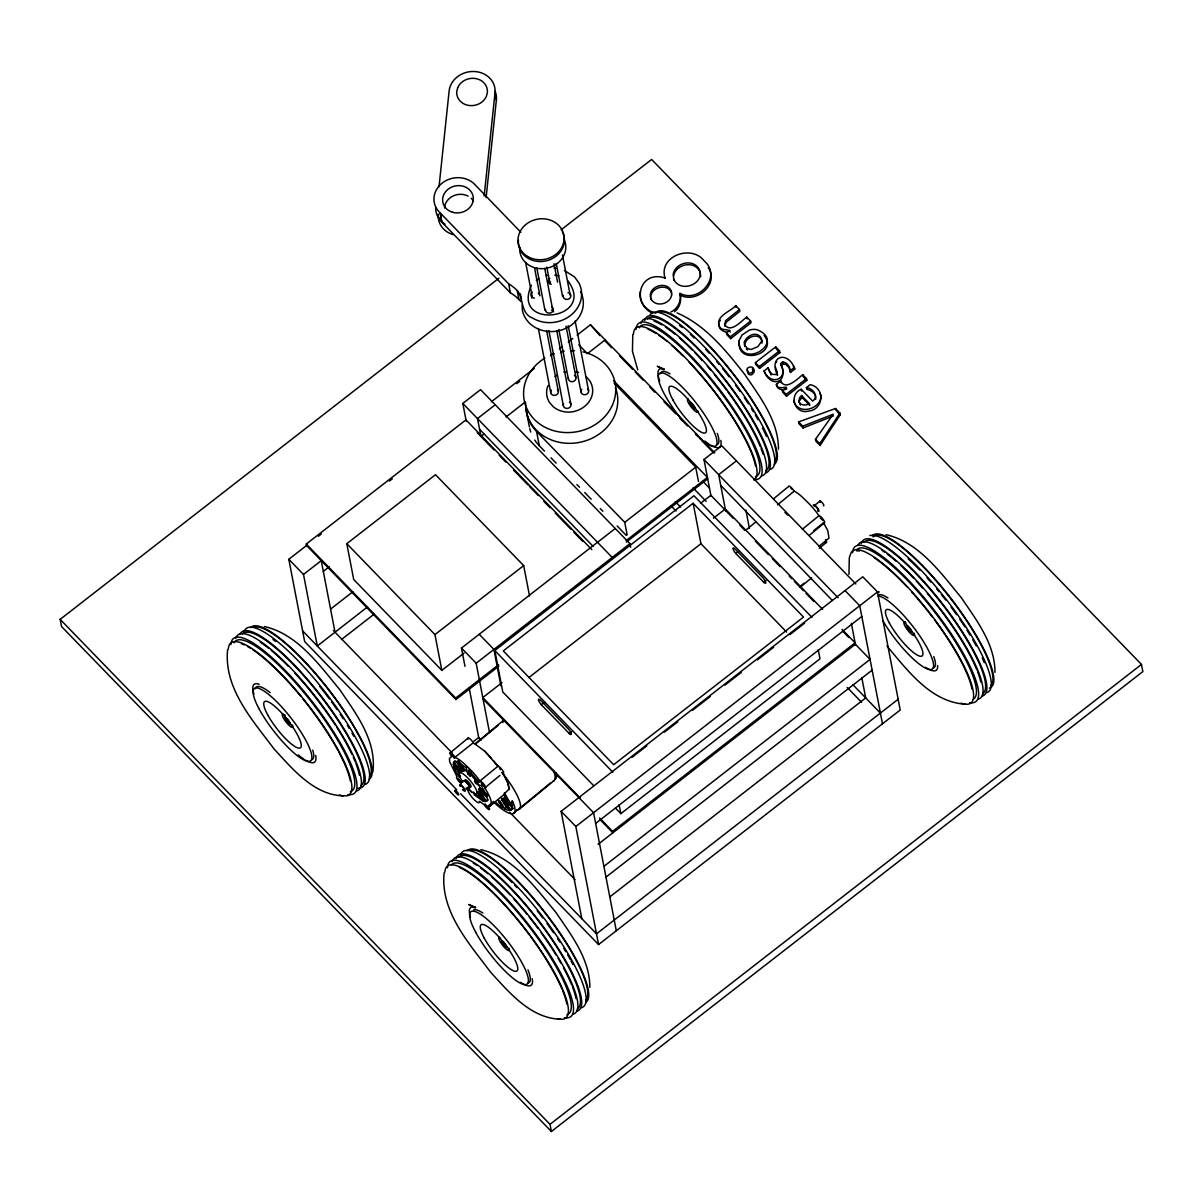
<?xml version="1.0" encoding="UTF-8"?>
<svg xmlns="http://www.w3.org/2000/svg" width="1203" height="1203" viewBox="0 0 1203 1203"><rect width="100%" height="100%" fill="white"/><g stroke="black" fill="none" stroke-linecap="round" stroke-linejoin="round"><path stroke-width="1.5" d="M739.063 343.066C738.642 366.133 779.168 353.171 764.085 335.472M724.898 326.284L726.086 322.359L739.815 311.306L739.469 309.517L735.65 305.592C731.213 311.336 714.913 316.058 719.349 326.118C720.868 331.878 729.424 327.878 730.221 332.043M821.078 395.607C821.273 408.674 799.514 415.516 794.16 402.268M777.183 373.441L777.529 375.231C767.845 355.306 788.762 350.299 794.777 369.126L790.521 372.434C790.281 367.983 787.92 362.223 782.807 361.998L780.627 363.832C789.499 379.261 770.266 386.494 764.085 370.945L768.115 367.802L768.912 370.629L772.206 374.359L776.311 374.539L777.303 372.103M780.627 363.832C789.529 382.524 770.958 389.05 764.085 370.945M461.32 772.131L462.478 771.123L454.523 763.559L453.336 764.476L461.32 772.07M479.967 791.063L478.373 792.1L484.914 801.574L487.14 800.897C489.365 795.108 479.035 794.371 479.005 788.927L480.117 787.89L477.741 783.273M227.638 649.56C223.547 688.146 252.525 720.146 274.028 748.898C293.321 769.8 315.923 797.589 347.351 795.739A96.285 22.752 52.1 0 0 302.915 698.387A96.285 22.752 52.1 0 0 228.344 648.928M372.825 772.221C376.99 740.958 356.163 713.725 339.562 689.409C319.006 664.642 297.472 634.086 264.359 626.492M444.148 872.761C440.057 911.348 469.05 943.347 490.538 972.099C509.275 992.49 530.433 1018.204 560.403 1019.242M632.793 334.524L632.432 351.171L637.74 369.877M794.1 402.133L794.221 400.148M718.808 323.351C717.905 328.193 722.928 332.148 727.409 332.208M439.035 186.751L449.125 91.007A23.128 20.391 -10.9 0 1 474.208 71.503A23.128 20.391 -10.9 0 1 495.004 92.932L496.373 100.075L486.102 197.653M484.147 196.029L495.004 92.932M640.447 291.502C638.342 300.6 644.733 309.472 652.612 313.442M454.719 760.913L454.734 764.491L454.523 763.559M815.679 399.291C816.942 394.118 811.318 390.133 806.777 389.351L806.431 387.561L810.145 384.674C825.499 387.712 823.769 409.892 808.266 411.17C794.732 414.614 788.191 394.584 801.198 389.261L812.657 401.08C819.318 396.494 812.732 387.952 806.431 387.561M444.493 207.999L445.2 204.465A15.428 13.594 -10.9 0 1 468.102 196.104M520.854 232.269L473.817 183.488A23.128 20.391 -10.9 0 0 441.26 183.848A23.128 20.391 -10.9 0 0 440.133 212.826L508.658 283.878A44.15 38.902 -10.9 0 1 517.2 290.524C524.072 298.479 520.057 313.577 533.124 318.329A30.842 27.188 -10.9 0 0 570.493 315.517A30.842 27.188 -10.9 0 0 578.823 282.78L574.553 276.931L564.433 270.51M747.574 370.329L748.131 373.787A3.564 3.143 -10.9 0 0 751.83 374.704L754.236 371.938L752.281 368.945M673.545 276.013C675.875 263.728 695.139 259.893 700.131 272.359L700.687 276.66M480.313 790.777L480.538 789.754L479.38 790.702M548.207 385.471L547.44 387.11A23.128 20.391 -10.9 0 0 549.606 402.569L553.23 406.689A23.128 20.391 -10.9 0 0 569.485 412.103C579.199 411.667 588.748 405.591 591.861 396.133A23.128 20.391 -10.9 0 0 589.681 380.689L586.056 376.569M531.455 285.156C510.643 330.569 597.244 320.073 567.876 280.78M719.379 321.772L720.356 320.193M839.874 413.02L840.22 414.809L820.085 445.486L819.739 443.696L839.874 413.02L835.499 408.509L798.597 421.907L798.942 423.697L803.078 427.967L833.484 415.937M820.085 445.486L815.814 441.08L815.469 439.306L833.198 414.223L802.732 426.178L798.597 421.907M780.973 365.622L783.153 363.787L786.1 364.614L788.912 367.441L790.521 372.434M775.995 362.72L776.762 361.682M674.522 311.742C680.116 307.487 681.725 299.953 679.966 293.382C699.289 303.652 722.311 276.254 704.236 260.961C691.409 243.863 657.83 256.299 665.139 278.419M801.619 395.576L799.664 397.546L798.837 401.546C800.551 405.727 806.07 405.787 809.408 403.606L809.754 405.396L801.965 397.366L801.619 395.576L809.408 403.606M801.965 397.366L799.078 401.366L800.326 405.155M532.327 292.134L531.666 292.765A3.85 3.398 -10.9 0 0 531.771 296.915L532.493 297.502A3.85 3.398 -10.9 0 0 534.358 298.058M450.072 752.913L468.042 738.116M461.486 783.77A4.601 1.143 50.5 0 1 457.471 779.499A4.601 1.143 50.5 0 1 457.065 776.822L449.651 761.71L449.456 758.416L451.711 756.492A4.601 1.143 50.5 0 1 450.539 752.762A4.601 1.143 50.5 0 1 455.08 757.183L473.275 742.777L484.884 751.319L498.283 766.687L493.365 760.461M475.155 743.71L504.042 719.92M475.411 744.116L498.012 725.484M773.559 498.824L788.762 486.313M463.832 771.048L457.245 761.529L458.388 760.567L464.975 770.1L463.832 771.048L462.373 770.657L455.787 761.198L453.576 761.86L453.366 764.506M460.584 776.401L459.411 777.349L455.982 771.664L453.817 766.386L454.96 765.439L460.057 775.664M745.785 530.177L755.905 521.861M777.514 504.869L794.1 491.2A23.037 5.729 50.5 0 1 803.153 497.892L809.048 503.696A23.022 5.714 50.5 0 1 818.912 515.651A4.601 1.143 50.5 0 1 823.604 519.997A4.601 1.143 50.5 0 1 823.664 522.643L813.845 530.523M470.313 770.732L471.305 775.138L470.147 776.085L467.726 773.77L466.298 767.83L467.456 766.882M467.726 773.77L468.779 772.732L464.899 770.07M481.29 785.424C479.23 786.145 472.463 782.446 475.666 780.266L478.779 781.063M455.305 757.574A23.022 5.714 50.5 0 1 464.042 763.619L469.892 769.168A23.037 5.729 50.5 0 1 479.922 780.973L498.072 766.131A4.601 1.143 50.5 0 1 502.598 770.416A4.601 1.143 50.5 0 1 502.779 773.183L507.44 781.649L509.215 789.544M814.311 505.681L819.98 501.019M484.598 800.266L483.125 801.168L474.403 794.942L475.561 793.98L484.283 800.221M465.952 788.191L467.922 790.476A8.722 2.165 50.5 0 0 474.584 800.115A8.722 2.165 50.5 0 0 479.35 801.348L484.132 804.642A4.601 1.143 50.5 0 0 488.734 809.529A4.601 1.143 50.5 0 0 488.268 806.476L490.012 806.07A31.609 7.85 50.5 0 0 486.568 790.792L484.749 787.95L499.952 775.424M802.326 529.305L819.063 515.621M479.005 788.927L486.899 796.371L488.057 795.424L480.117 787.89L480.418 788.912M484.914 801.574L488.298 799.95M809.318 535.32L824.521 522.794M487.982 806.085L493.636 801.424M512.252 801.258L510.433 803.529L509.771 802.747A4.632 1.143 50.5 0 0 507.049 799.108L503.997 794.145L509.185 788.957L508.328 784.251M490.012 806.07L504.162 794.416M818.942 546.403L828.987 538.087L827.844 530.809L823.514 522.553M819.258 548.297L826.326 542.478M501.456 799.213L509.967 810.401A34.692 8.616 50.5 0 1 504.568 808.807L506.283 807.348L501.786 799.589M510.177 804.416A4.241 1.053 50.5 0 0 511.636 806.01L512.237 807.018A34.692 8.616 50.5 0 1 511.095 809.995L512.794 808.536L509.486 804.386M513.41 813.484L550.628 782.837M519.41 809.138L554.072 780.597M801.228 585.515L804.085 583.154M800.16 587.29L811.709 577.771M521.034 301.667L518.914 299.472A44.15 38.902 -10.9 0 0 510.388 292.825L441.802 222.119L440.343 212.961M561.184 229.758L651.62 159.458L1141.467 664.432L1142.85 671.59L551.38 1131.497L61.533 626.522L60.15 619.365L498.929 278.179M466.253 421.306L462.809 403.426L480.553 389.622L629.951 543.651L630.658 547.29M498.839 666.161L455.952 699.514L306.554 545.485L306.284 544.057L465.967 419.877L591.831 549.636M581.801 918.686L561.139 811.348L862.777 576.793L877.483 591.936L900.22 710.011L598.568 944.566L304.66 641.575L288.81 559.29L306.554 545.485M318.374 536.297L321.336 533.997M389.351 481.095L392.313 478.809M491.38 401.772L534.267 368.419M550.538 355.772L553.485 353.471M559.41 348.87L562.357 346.584M568.282 341.983L572.718 338.524M577.139 335.081L590.447 324.735L714.732 452.839M516.794 383.652L519.756 381.351M495.245 404.779L477.501 418.569L480.944 436.463L483.907 434.163M367.562 606.898L317.291 645.996L303.502 574.433L321.246 560.643L335.02 632.192M506.087 416.915L525.305 401.967M605.154 339.878L587.41 353.682L578.838 344.84M464.027 653.124L441.847 670.372L353.682 579.47L346.795 543.696L435.501 474.704L523.681 565.605L529.546 596.026M323.321 571.365L329.231 566.778M330.69 609.004L352.87 591.756M739.469 309.517L725.74 320.569L724.567 324.494C730.792 334.043 741.439 320.599 746.807 317.081L750.642 321.036L750.988 322.825L730.672 338.614L726.838 334.66L726.492 332.87L729.875 330.254M730.672 338.614L730.326 336.825L750.642 321.036M341.532 639.485L374.058 614.192M755.394 362.659L775.709 346.87L779.514 350.795L779.86 352.584L759.544 368.389L755.74 364.449L755.394 362.659L759.198 366.599L759.544 368.389M759.198 366.599L779.514 350.795M441.847 670.372L434.96 634.598L523.681 565.605M790.176 370.644L794.431 367.336M776.416 384.313L780.792 380.915C785.364 391.411 798.296 378.268 802.657 374.659L806.476 378.584L806.822 380.374L786.506 396.178L782.702 392.238L782.356 390.449C793.965 382.87 777.003 392.118 776.416 384.313C776.491 389.411 782.927 390.945 786.807 388.915M786.506 396.178L786.16 394.389L806.476 378.584M464.99 666.327L461.471 648.071L615.259 528.493M711.003 496.012L703.981 459.516L721.725 445.711L855.844 583.981M627.154 534.869L624.733 522.343L695.71 467.155L614.026 382.945M626.101 540.643L707.424 477.396L613.5 380.569M626.372 542.072L707.695 478.824M489.531 732.582L476.177 663.214L629.951 543.651M736.416 460.854L718.672 474.659L725.71 511.17M593.59 785.589L502.779 691.966L494.809 650.567L693.951 495.726L811.995 617.425M693.154 503.275L503.275 650.928L613.65 764.717L803.529 617.064L693.154 503.275L700.943 543.741L786.657 632.101M700.522 503.335L710.868 495.29L724.341 509.17M455.952 699.514L455.681 698.071L498.568 664.733M502.012 682.627L482.794 697.575L580.147 797.935M713.454 518.207L725.289 509.004L822.641 609.365M528.869 677.545L700.943 543.741M472.794 742.116L478.704 737.514L469.215 688.236M541.44 704.883L569.5 733.77A5.248 1.233 52.1 0 0 571.29 733.785A5.248 1.233 52.1 0 0 568.613 729.183L540.267 699.966A5.248 1.233 52.1 0 0 538.478 699.951A5.248 1.233 52.1 0 0 541.155 704.552L544.914 702.176M735.95 553.636L764.01 582.523A5.248 1.233 52.1 0 0 765.8 582.538A5.248 1.233 52.1 0 0 763.123 577.936L734.777 548.718A5.248 1.233 52.1 0 0 732.988 548.703A5.248 1.233 52.1 0 0 735.665 553.305L738.266 551.831M569.23 733.514L571.545 731.71M763.74 582.267L766.055 580.478M632.041 757.349L646.793 745.89M664.492 732.116L677.77 721.8M692.522 710.326L710.221 696.567M724.973 685.093L741.198 672.477M757.424 659.861L773.649 647.244M789.875 634.628L804.627 623.154M598.568 944.566L575.831 826.491L877.483 591.936M595.65 823.423L861.799 616.477M615.65 808.311L620.838 813.664L819.98 658.823L818.235 649.815M599.891 819.438L612.868 832.822L612.598 831.393L855.092 642.823L842.115 629.44M598.086 844.311L855.378 644.252L870.07 659.409L603.906 866.371M605.981 877.107L872.145 670.146M609.906 896.836L865.709 697.92L861.859 677.921M898.145 699.274L596.508 933.829L460.644 793.785M551.38 1131.497L550.012 1124.339L1141.467 664.432M555.064 376.599L557.2 375.065M536.282 280.254L538.929 278.494M670.898 312.013C677.8 308.765 681.665 300.825 679.966 293.382M479.922 780.973L480.102 780.927A4.601 1.143 50.5 0 1 484.629 785.213A4.601 1.143 50.5 0 1 484.809 787.995L484.809 787.995M563.846 372.058L565.831 371.757M545.891 275.562L547.064 275.412M965.558 704.206C930.776 702.206 907.663 670.447 886.957 646.041M554.854 275.171L558.869 275.908M553.951 268.058L555.876 268.374M665.079 278.043C638.222 269.096 630.252 306.93 655.966 313.111M886.04 534.658C919.152 542.252 940.671 572.793 961.227 597.575C976.385 619.981 995.061 644.041 994.986 672.372M480.884 849.694C513.997 857.288 535.515 887.844 556.072 912.611C571.23 935.017 589.906 959.077 589.831 987.407M457.245 761.529L466.298 767.83M474.508 781.213L479.185 782.401L468.824 770.191M680.312 295.171C696.447 303.742 719.469 284.269 708.281 267.667M677.033 312.9C705.695 325.291 725.86 350.449 744.702 374.374C759.86 396.779 778.536 420.839 778.461 449.17M663.891 369.727L657.274 366.238L664.327 369.216A49.233 11.639 52.1 0 0 659.725 381.005M475.26 907.964L468.644 904.476L475.681 907.453A49.233 11.639 52.1 0 0 470.478 917.423M442.072 221.908L441.862 221.773A23.128 20.391 -10.9 0 1 435.681 207.352M790.837 488.162L791.98 489.2M551.711 306.915L552.418 307.517A3.85 3.398 -10.9 0 1 552.433 311.667L551.726 312.329A3.85 3.398 -10.9 0 1 547.049 312.524L546.342 311.938A3.85 3.398 -10.9 0 1 545.576 309.442M553.019 311.006L552.403 310.494A3.85 3.398 -10.9 0 0 551.53 310.088M746.311 348.96L747.484 349.968M495.651 802.281L496.824 803.303A34.692 8.616 50.5 0 0 502.192 807.378L502.869 807.799L498.373 800.01M784.942 512.463L788.085 515.32M471.892 792.566L467.937 788.371M453.817 766.386L460.418 772.672M779.86 352.584L776.055 348.659L775.709 346.87M806.822 380.374L803.002 376.449L802.657 374.659M836.942 411.426L840.22 414.809M726.492 332.87L730.326 336.825M782.356 390.449L786.16 394.389M815.469 439.306L819.739 443.696M599.891 335.607L590.447 324.735M605.124 340.99L611.65 347.742M619.5 355.817L632.583 369.306M635.199 371.998L643.049 380.088M649.59 386.84L654.823 392.223M663.966 401.667L675.74 413.802M679.665 417.847L687.514 425.937M695.364 434.027L697.981 436.719M701.905 440.764L713.665 452.899M845.047 590.583L859.739 605.741L882.476 723.815M703.981 459.516L838.1 597.771M720.732 485.395L832.371 600.477M702.973 481.411L709.484 488.132M725.559 510.433L733.349 518.463M739.845 525.155L745.033 530.508M755.424 541.215L768.401 554.598M772.296 558.613L780.085 566.643M789.168 576.011L791.769 578.688M794.356 581.365L803.454 590.733M806.04 593.41L813.83 601.44M842.401 630.868L848.882 637.56M693.063 487.862L706.131 501.32M675.319 501.651L680.537 507.049M852.972 684.793L880.401 713.078M670.853 505.651L676.086 511.049M847.198 687.454L861.574 702.266M526.117 409.08A46.27 40.767 -10.9 0 0 536.568 431.441L624.733 522.343M534.749 440.072A46.27 40.767 -10.9 0 0 539.32 445.757L544.508 451.11M550.989 457.787L556.177 463.14M576.929 484.523L579.515 487.2M584.703 492.538L591.184 499.23M600.267 508.583L602.853 511.26M617.124 525.952L626.192 535.32M462.809 403.426L612.207 557.44M479.561 429.306L593.064 546.297M477.275 432.674L494.027 449.952M499.2 455.29L505.726 462.012M513.636 470.162L527.906 484.869M529.335 486.343L538.342 495.636M543.726 501.185L550.087 507.741M555.305 513.11L570.959 529.245M573.801 532.192L582.688 541.35M479.215 634.282L493.922 649.425L500.944 685.936M494.809 650.567L612.868 772.266M461.471 648.071L476.177 663.214M346.795 543.696L434.96 634.598M599.62 818.01L612.598 831.393M483.065 699.003L593.575 812.702L616.312 930.776M306.284 544.057L455.681 698.071M561.139 811.348L575.831 826.491M478.704 737.514L481.155 740.04M288.81 559.29L303.502 574.433M333.396 630.507L452.268 753.048M509.741 812.311L575.064 879.634M302.585 630.838L456.734 789.739M60.15 619.365L550.012 1124.339M484.884 751.319L491.561 758.356M471.305 775.138L476.764 781.785M511.11 803.048L512.673 805.724L509.877 803.078M569.726 293.457L570.342 294.133A3.85 3.398 -10.9 0 1 569.771 298.284L568.974 298.855A3.85 3.398 -10.9 0 1 564.342 298.539L563.726 297.863A3.85 3.398 -10.9 0 1 563.32 295.291M512.794 808.536L512.824 808.566A34.692 8.616 50.5 0 0 513.245 808.19M501.14 797.514L511.064 809.965M499.636 768.506L500.523 769.709M771.063 374.945L768.115 367.802M481.305 785.424L486.899 796.371M461.516 780.371L462.599 781.905M479.531 791.153L486.072 800.612M476.884 791.724L483.471 801.243M502.207 772.476L504.764 776.446M504.478 792.837L510.433 803.529M671.695 293.111C667.394 281.803 647.846 288.164 651.018 299.773M506.283 807.348L506.298 807.378A34.692 8.616 50.5 0 0 509.35 808.702M473.275 742.777L473.05 742.386A4.601 1.143 50.5 0 0 469.35 738.371A4.601 1.143 50.5 0 0 468.147 739.093M794.1 491.2L793.83 490.719A4.601 1.143 50.5 0 0 790.476 486.914A4.601 1.143 50.5 0 0 788.687 486.674M500.057 801.018L504.553 808.777M819.905 393.321L820.942 395.321M823.047 520.418L820.19 518.042M504.869 776.657L507.997 783.288M793.409 366.193L794.777 369.126M673.545 278.675C678.206 291.276 698.161 287.186 700.341 274.87L699.785 270.57C694.793 258.104 675.53 261.938 673.199 274.224L673.891 280.464M512.072 800.852L512.403 801.619A4.632 1.143 50.5 0 1 511.726 802.596M777.198 372.283L775.514 367.441M468.824 770.221L470.147 776.085M473.741 792.01L474.403 794.942M835.499 408.509L835.844 410.298M851.348 623.334L855.544 645.169M801.198 389.261L801.544 391.05M802.732 426.178L803.078 427.967M782.807 361.998L783.153 363.787M781.514 362.614L781.86 364.404M780.792 380.915L781.138 382.704M746.807 317.081L747.153 318.87M735.65 305.592L735.995 307.382M745.905 510.147L749.424 528.403M695.71 467.155L698.462 481.456M562.448 254.946L570.207 295.306M575.154 321.006L588.583 390.719M556.222 263.397L562.583 296.419M568.237 325.787L580.959 391.832M554.027 263.773L557.56 282.119M566.042 326.163L575.936 377.531M546.809 267.066L549.997 283.577M558.824 329.457L568.357 378.99M544.779 268.48L552.899 310.69M556.794 330.87L570.929 404.268M536.854 268.104L544.974 310.314M548.869 330.494L563.35 405.727M534.628 268.314L539.921 295.833M546.643 330.705L558.297 391.246M525.636 262.434L532.358 297.291M538.358 328.479L550.733 392.704M619.109 804.672L620.838 813.664M520.373 293.803L521.41 299.171M517.2 290.524L518.914 299.472M508.658 283.878L510.388 292.825M536.568 431.441L539.32 445.757M526.613 412.599L529.38 426.915M440.087 213.172L441.802 222.119M744.777 346.554C743.469 338.84 756.476 331.727 761.183 339.291A6.677 5.895 -10.9 0 1 761.935 343.171M522.117 304.915L522.343 310.103A30.842 27.188 -10.9 0 0 561.666 329.968A30.842 27.188 -10.9 0 0 580.553 291.727M848.957 574.372L849.303 557.726L850.431 554.478A96.285 22.752 52.1 0 1 934.881 619.786A96.285 22.752 52.1 0 1 961.077 703.138M562.327 231.638A23.128 20.391 -10.9 0 1 545.23 261.066A23.128 20.391 -10.9 0 1 518.448 240.089M453.2 234.63A23.128 20.391 -10.9 0 1 438.283 214.164M495.14 91.338A23.128 20.391 -10.9 0 1 496.373 100.075M444.93 224.179A23.128 20.391 -10.9 0 1 438.9 217.367M471.17 198.269A15.428 13.594 -10.9 0 1 473.471 201.081M563.696 238.796A23.128 20.391 -10.9 0 1 546.613 268.224A23.128 20.391 -10.9 0 1 519.816 247.247M567.996 292.66A3.85 3.398 -10.9 0 1 568.929 292.946M551.23 284.224A3.85 3.398 -10.9 0 1 549.56 283.337L548.989 282.63A3.85 3.398 -10.9 0 1 549.846 278.51M538.282 293.126A3.85 3.398 -10.9 0 1 538.568 293.968M553.109 311.096A3.85 3.398 -10.9 0 1 553.621 311.833M531.636 298.013A3.85 3.398 -10.9 0 1 531.876 297.141M549.455 283.607A3.85 3.398 -10.9 0 1 550.538 282.088M530.764 432.057A46.27 40.767 -10.9 0 1 529.756 428.644M575.771 371.637A23.128 20.391 -10.9 0 1 578.613 372.404M587.846 389.11A3.85 3.398 -10.9 0 1 587.786 393.276L587.064 393.922A3.85 3.398 -10.9 0 1 582.387 394.058L581.696 393.441A3.85 3.398 -10.9 0 1 581.756 389.291M569.365 402.118A3.85 3.398 -10.9 0 1 570.448 406.584A3.85 3.398 -10.9 0 1 565.5 408.148A3.85 3.398 -10.9 0 1 563.545 403.952M574.372 375.396A3.85 3.398 -10.9 0 1 573.756 381.306A3.85 3.398 -10.9 0 1 568.327 378.103M557.47 389.682A3.85 3.398 -10.9 0 1 557.215 394.283A3.85 3.398 -10.9 0 1 552.027 394.674A3.85 3.398 -10.9 0 1 551.38 390.133M582.929 351.877A46.27 40.767 -10.9 0 1 609.41 410.644A46.27 40.767 -10.9 0 1 537.681 422.448A46.27 40.767 -10.9 0 1 544.884 358.148M550.929 355.005A46.27 40.767 -10.9 0 1 554.147 353.727M560.763 351.832A46.27 40.767 -10.9 0 1 564.177 351.216M571.064 350.644A46.27 40.767 -10.9 0 1 574.493 350.72M615.485 387.727A46.27 40.767 -10.9 0 1 578.312 442.599A46.27 40.767 -10.9 0 1 525.651 403.035M720.823 440.403A49.233 11.639 52.1 0 1 710.582 445.065M709.003 444.072A49.233 11.639 52.1 0 1 704.868 441.05M633.485 333.878A96.285 22.752 52.1 0 1 706.101 380.93A96.285 22.752 52.1 0 1 753.89 480.072M640.928 323.381A98.24 23.218 52.1 0 1 719.259 379.832A98.24 23.218 52.1 0 1 761.92 475.847M636.041 329.502A98.24 23.218 52.1 0 1 715.349 383.968A98.24 23.218 52.1 0 1 754.687 479.636M639.244 327.817A94.857 22.406 52.1 0 1 716.176 386.328A94.857 22.406 52.1 0 1 755.469 476.599M648.011 329.231A94.857 22.406 52.1 0 1 655.996 333.442M659.018 335.426A94.857 22.406 52.1 0 1 667.139 341.532M671.439 345.156A94.857 22.406 52.1 0 1 682.838 355.787M689.169 362.253A94.857 22.406 52.1 0 1 755.484 465.877M647.5 319.036A96.27 22.752 52.1 0 1 724.702 379.712A96.27 22.752 52.1 0 1 765.935 470.674M654.146 321.171A96.27 22.752 52.1 0 1 661.936 324.915M665.454 327.126A96.27 22.752 52.1 0 1 674.973 334.193M679.349 337.863A96.27 22.752 52.1 0 1 692.236 349.968M694.883 352.659A96.27 22.752 52.1 0 1 702.311 360.584M707.304 366.193A96.27 22.752 52.1 0 1 711.003 370.509M714.402 374.584A96.27 22.752 52.1 0 1 726.612 390.163M727.665 391.592A96.27 22.752 52.1 0 1 760.326 446.674M761.078 448.569A96.27 22.752 52.1 0 1 762.988 454.012M660.402 373.712A45.774 10.812 52.1 0 1 669.996 373.847M717.274 433.411A45.774 10.812 52.1 0 1 716.777 444.749M649.815 315.336A98.24 23.218 52.1 0 1 729.484 375.938A98.24 23.218 52.1 0 1 770.176 469.426M644.733 320.419A98.24 23.218 52.1 0 1 723.063 376.87A98.24 23.218 52.1 0 1 765.725 472.884M659.124 312.148A94.857 22.406 52.1 0 1 734.597 375.953A94.857 22.406 52.1 0 1 774.461 462.193M679.469 325.427A94.857 22.406 52.1 0 1 682.236 327.562M690.402 334.479A94.857 22.406 52.1 0 1 694.176 337.953M705.68 349.411A94.857 22.406 52.1 0 1 709.349 353.351M716.717 361.637A94.857 22.406 52.1 0 1 719.138 364.479M722.507 368.494A94.857 22.406 52.1 0 1 729.168 376.825M735.65 385.366A94.857 22.406 52.1 0 1 740.071 391.501M744.341 397.652A94.857 22.406 52.1 0 1 748.356 403.712M751.439 408.584A94.857 22.406 52.1 0 1 753.424 411.802M755.334 414.99A94.857 22.406 52.1 0 1 758.01 419.682M762.476 428.012A94.857 22.406 52.1 0 1 766.431 436.418M655.74 312.6A96.285 22.752 52.1 0 1 732.958 373.291A96.285 22.752 52.1 0 1 774.206 464.268M694.281 406.283A4.135 0.977 52.1 0 1 693.936 408.464A4.135 0.977 52.1 0 1 690.041 402.855A4.135 0.977 52.1 0 1 693.68 405.411M697.951 411.14A8.271 1.955 52.1 0 1 691.364 407.2A8.271 1.955 52.1 0 1 688.447 399.17M682.988 421.11A45.774 10.812 52.1 0 1 661.815 372.915A45.774 10.812 52.1 0 1 709.364 422.448A45.774 10.812 52.1 0 1 699.123 437.922M315.682 755.454A49.233 11.639 52.1 0 1 305.427 760.116M303.848 759.108A49.233 11.639 52.1 0 1 298.239 754.898M253.953 694.221A49.233 11.639 52.1 0 1 259.171 684.251M343.02 795.92A96.285 22.752 52.1 0 1 339.411 794.972M235.773 638.432A98.24 23.218 52.1 0 1 314.103 694.883A98.24 23.218 52.1 0 1 356.765 790.882M230.901 644.537A98.24 23.218 52.1 0 1 311.788 701.048A98.24 23.218 52.1 0 1 347.908 794.521M234.089 642.853A94.857 22.406 52.1 0 1 311.021 701.364A94.857 22.406 52.1 0 1 350.314 791.634M241.472 643.74A94.857 22.406 52.1 0 1 244.329 644.898M247.472 646.492A94.857 22.406 52.1 0 1 250.841 648.477M252.6 649.605A94.857 22.406 52.1 0 1 300.84 696.372M303.081 699.123A94.857 22.406 52.1 0 1 338.028 750.582M338.975 752.371A94.857 22.406 52.1 0 1 350.329 780.912M242.344 634.071A96.27 22.752 52.1 0 1 319.547 694.748A96.27 22.752 52.1 0 1 360.78 785.709M260.299 642.161A96.27 22.752 52.1 0 1 268.389 648.086M271.261 650.417A96.27 22.752 52.1 0 1 288.404 666.357M294.66 672.898A96.27 22.752 52.1 0 1 335.487 725.364M336.554 727.003A96.27 22.752 52.1 0 1 351.908 754.296M353.321 757.349A96.27 22.752 52.1 0 1 355.171 761.71M355.923 763.604A96.27 22.752 52.1 0 1 359.486 775.409M255.247 688.748A45.774 10.812 52.1 0 1 270.164 692.627M312.705 750.161A45.774 10.812 52.1 0 1 311.622 759.785M244.029 632.011A98.24 23.218 52.1 0 1 322.359 688.462A98.24 23.218 52.1 0 1 365.02 784.461M240.209 633.831A98.24 23.218 52.1 0 1 323.021 698.492A98.24 23.218 52.1 0 1 357.787 788.251M253.968 627.184A94.857 22.406 52.1 0 1 329.442 690.988A94.857 22.406 52.1 0 1 369.306 777.228M272.976 639.47A94.857 22.406 52.1 0 1 275.682 641.515M319.592 686.281A94.857 22.406 52.1 0 1 329.366 698.898M331.607 701.935A94.857 22.406 52.1 0 1 337.081 709.62M340.208 714.221A94.857 22.406 52.1 0 1 343.201 718.762M347.291 725.229A94.857 22.406 52.1 0 1 349.231 728.447M351.998 733.168A94.857 22.406 52.1 0 1 353.712 736.236M250.585 627.635A96.285 22.752 52.1 0 1 327.802 688.327A96.285 22.752 52.1 0 1 369.05 779.318M292.419 725.003A8.271 1.955 52.1 0 1 289.607 725.875A8.271 1.955 52.1 0 1 282.645 716.522A8.271 1.955 52.1 0 1 285.457 715.65M532.192 978.656A49.233 11.639 52.1 0 1 520.358 982.31M444.854 872.13A96.285 22.752 52.1 0 1 525.681 929.498A96.285 22.752 52.1 0 1 557.801 1018.746M452.283 861.634A98.24 23.218 52.1 0 1 530.613 918.084A98.24 23.218 52.1 0 1 573.29 1014.084M447.411 867.739A98.24 23.218 52.1 0 1 528.312 924.235A98.24 23.218 52.1 0 1 564.418 1017.723M451.486 864.792A94.857 22.406 52.1 0 1 529.455 927.032A94.857 22.406 52.1 0 1 566.824 1014.836M459.381 867.468A94.857 22.406 52.1 0 1 529.38 934.926M530.508 936.445A94.857 22.406 52.1 0 1 561.966 989.061M562.613 990.61A94.857 22.406 52.1 0 1 566.854 1004.114M458.869 857.273A96.27 22.752 52.1 0 1 536.072 917.949A96.27 22.752 52.1 0 1 577.305 1008.911M473.305 863.152A96.27 22.752 52.1 0 1 476.824 865.363M480.734 868.1A96.27 22.752 52.1 0 1 487.786 873.619M491.937 877.182A96.27 22.752 52.1 0 1 509.937 894.776M513.681 898.821A96.27 22.752 52.1 0 1 526.914 914.22M529.17 917.017A96.27 22.752 52.1 0 1 537.967 928.415M541.139 932.716A96.27 22.752 52.1 0 1 551.079 947.152M552.012 948.565A96.27 22.752 52.1 0 1 556.147 955.137M558.132 958.4A96.27 22.752 52.1 0 1 560.929 963.197M563.5 967.829A96.27 22.752 52.1 0 1 571.696 984.911M572.448 986.806A96.27 22.752 52.1 0 1 575.996 998.61M473.681 909.814A45.774 10.812 52.1 0 1 482.824 913.017M527.952 969.859A45.774 10.812 52.1 0 1 528.147 982.986M460.538 855.213A98.24 23.218 52.1 0 1 538.869 911.663A98.24 23.218 52.1 0 1 581.545 1007.663M456.102 858.671A98.24 23.218 52.1 0 1 534.433 915.122A98.24 23.218 52.1 0 1 577.094 1011.121M470.478 850.386A94.857 22.406 52.1 0 1 545.967 914.19A94.857 22.406 52.1 0 1 585.831 1000.43M467.095 850.837A96.285 22.752 52.1 0 1 544.327 911.528A96.285 22.752 52.1 0 1 585.575 1002.52M499.32 870.566A94.857 22.406 52.1 0 1 512.027 882.491M514.628 885.137A94.857 22.406 52.1 0 1 517.034 887.664M537.215 910.866A94.857 22.406 52.1 0 1 542.703 917.874M547.019 923.603A94.857 22.406 52.1 0 1 553.591 932.821M557.741 938.941A94.857 22.406 52.1 0 1 559.711 941.964M563.801 948.43A94.857 22.406 52.1 0 1 565.756 951.648M567.605 954.806A94.857 22.406 52.1 0 1 570.222 959.438M571.049 960.941A94.857 22.406 52.1 0 1 572.929 964.505M506.147 945.347A4.135 0.977 52.1 0 1 505.095 946.52A4.135 0.977 52.1 0 1 501.425 941.257A4.135 0.977 52.1 0 1 504.373 942.806M505.049 943.663A4.135 0.977 52.1 0 1 505.651 944.52M508.944 948.205A8.271 1.955 52.1 0 1 503.41 946.28A8.271 1.955 52.1 0 1 499.816 937.423M813.454 505.606A4.226 1.053 50.5 0 1 815.243 505.591A4.226 1.053 50.5 0 1 818.732 510.072A4.226 1.053 50.5 0 1 817.544 510.869M814.175 505.831A3.038 0.752 50.5 0 1 816.431 507.2A3.038 0.752 50.5 0 1 818.175 510.283M820.235 502.418A3.038 0.752 50.5 0 1 820.476 501.14A3.038 0.752 50.5 0 1 823.198 503.982A3.038 0.752 50.5 0 1 823.423 505.756M825.469 539.53A4.601 1.143 50.5 0 1 825.333 542.132M556.222 773.138A38.932 9.669 50.5 0 1 554.914 779.303M512.734 801.634A38.932 9.669 50.5 0 1 494.764 803.123M464.99 780.145A4.617 1.143 50.5 0 1 469.486 783.273A4.617 1.143 50.5 0 1 469.666 786.446M553.455 770.506A39.323 9.774 50.5 0 1 552.884 781.153M502.959 722.582A39.323 9.774 50.5 0 1 503.606 720.402M501.877 772.521A39.323 9.774 50.5 0 1 516.628 809.739M462.794 781.935A13.609 3.383 50.5 0 1 462.929 773.755A13.609 3.383 50.5 0 1 476.794 791.153A13.609 3.383 50.5 0 1 467.17 787.439M463.726 781.183A4.617 1.143 50.5 0 1 468.223 784.311A4.617 1.143 50.5 0 1 468.403 787.484M463.982 781.424A4.226 1.053 50.5 0 1 468.132 784.356A4.226 1.053 50.5 0 1 468.238 787.198M460.027 786.221A4.226 1.053 50.5 0 1 461.411 785.379A4.226 1.053 50.5 0 1 465.185 790.476A4.226 1.053 50.5 0 1 462.493 789.559M460.433 785.98A3.038 0.752 50.5 0 1 461.982 786.341A3.038 0.752 50.5 0 1 464.343 789.559A3.038 0.752 50.5 0 1 463.215 789.769M504.418 794.581A4.601 1.143 50.5 0 1 504.553 796.807M502.659 805.078A34.692 8.616 50.5 0 1 498.553 801.875M858.07 544.959A98.24 23.218 52.1 0 1 937.754 605.56A98.24 23.218 52.1 0 1 978.445 699.048M852.566 552.703A98.24 23.218 52.1 0 1 933.453 609.199A98.24 23.218 52.1 0 1 969.573 702.672M856.641 549.756A94.857 22.406 52.1 0 1 932.716 609.545A94.857 22.406 52.1 0 1 973.347 699.184M856.581 550.884A94.857 22.406 52.1 0 1 859.574 550.974M874.265 557.771A94.857 22.406 52.1 0 1 906.897 586.748M911.829 592.102A94.857 22.406 52.1 0 1 932.43 617.079M934.536 619.891A94.857 22.406 52.1 0 1 972.009 689.078M864.01 542.237A96.27 22.752 52.1 0 1 941.227 602.914A96.27 22.752 52.1 0 1 982.46 693.875M881.964 550.327A96.27 22.752 52.1 0 1 884.551 552.102M887.258 554.072A96.27 22.752 52.1 0 1 895.859 561.064M900.897 565.59A96.27 22.752 52.1 0 1 913.844 578.417M916.325 581.064A96.27 22.752 52.1 0 1 922.581 587.981M927.513 593.711A96.27 22.752 52.1 0 1 976.851 669.876M977.603 671.77A96.27 22.752 52.1 0 1 980.836 682.101M937.618 665.47A49.233 11.639 52.1 0 1 925.513 667.274M876.776 592.011A49.233 11.639 52.1 0 1 879.288 591.981M878.837 594.778A45.774 10.812 52.1 0 1 887.979 597.981M933.784 656.612A45.774 10.812 52.1 0 1 933.302 667.951M869.814 535.606A98.24 23.218 52.1 0 1 951.859 606.808A98.24 23.218 52.1 0 1 986.686 692.627M861.243 543.621A98.24 23.218 52.1 0 1 939.588 600.071A98.24 23.218 52.1 0 1 982.25 696.086M873.137 536.914A94.857 22.406 52.1 0 1 947.287 594.267A94.857 22.406 52.1 0 1 990.986 685.394M872.25 535.801A96.285 22.752 52.1 0 1 951.408 598.974A96.285 22.752 52.1 0 1 989.347 688.101M908.16 558.809A94.857 22.406 52.1 0 1 919.769 570.102M927.092 577.906A94.857 22.406 52.1 0 1 930.791 582.041M936.776 589.004A94.857 22.406 52.1 0 1 939.017 591.696M941.257 594.447A94.857 22.406 52.1 0 1 945.693 600.026M951.047 607.064A94.857 22.406 52.1 0 1 956.596 614.703M959.814 619.319A94.857 22.406 52.1 0 1 964.866 626.913M966.941 630.161A94.857 22.406 52.1 0 1 969.934 635.004M972.761 639.77A94.857 22.406 52.1 0 1 976.204 645.906M982.234 657.996A94.857 22.406 52.1 0 1 984.265 662.733M908.16 626.372A4.135 0.977 52.1 0 1 911.859 631.936A4.135 0.977 52.1 0 1 907.994 628.943A4.135 0.977 52.1 0 1 907.573 625.906M914.085 633.169A8.271 1.955 52.1 0 1 911.694 634.387A8.271 1.955 52.1 0 1 904.746 625.635A8.271 1.955 52.1 0 1 905.934 622.883M877.995 596.102A45.774 10.812 52.1 0 1 920.445 636.913A45.774 10.812 52.1 0 1 926.551 668.642A45.774 10.812 52.1 0 1 882.686 620.462M905.212 622.522A8.271 1.955 52.1 0 1 905.197 621.71M738.717 341.276C741.379 370.96 787.303 341.622 757.003 329.712A12.391 10.917 -10.9 0 0 749.243 330.193L742.071 334.945L738.717 341.276M744.341 342.193L744.431 344.765L747.153 348.178A6.571 5.789 -10.9 0 0 751.394 349.351L757.875 346.644L761.589 341.381A6.677 5.895 -10.9 0 0 760.837 337.502C756.431 330.63 746.296 335.908 744.341 342.193M505.095 799.679L508.087 803.198L505.095 799.679M457.651 87.864L456.764 91.368A15.428 13.594 -10.9 0 0 468.689 105.428A15.428 13.594 -10.9 0 0 486.478 96.075L487.35 92.571A15.428 13.594 -10.9 0 0 475.441 78.511A15.428 13.594 -10.9 0 0 457.651 87.864M753.89 370.148L751.484 372.915A3.564 3.143 -10.9 0 1 747.785 371.998C743.845 367.351 753.905 364.389 753.89 370.148M671.665 294.84C670.191 304.69 654.492 307.878 650.673 297.983C647.5 286.374 667.048 280.013 671.349 291.321L671.665 294.84M451.636 754.567L454.508 758.176L451.636 754.567M458.117 778.612L460.99 782.221L458.117 778.612M481.26 782.762L484.147 786.356L481.275 782.747M485.065 804.221L487.937 807.83L485.065 804.221M527.696 256.51A23.128 20.391 -10.9 0 0 563.981 240.209A23.128 20.391 -10.9 0 0 531.44 221.051A23.128 20.391 -10.9 0 0 527.696 256.51M452.614 212.284A15.428 13.594 -10.9 0 0 473.11 196.36A15.428 13.594 -10.9 0 0 448.163 189.172A15.428 13.594 -10.9 0 0 452.614 212.284M672.868 399.847A29.218 6.902 52.1 0 0 705.033 433.005A29.218 6.902 52.1 0 0 685.033 396.088A29.218 6.902 52.1 0 0 672.868 399.847M267.713 714.883A29.218 6.902 52.1 0 0 299.878 748.04A29.218 6.902 52.1 0 0 279.878 711.123A29.218 6.902 52.1 0 0 267.713 714.883M285.442 719.379A4.135 0.977 52.1 0 0 289.998 724.071A4.135 0.977 52.1 0 0 287.171 718.838A4.135 0.977 52.1 0 0 285.442 719.379M259.352 709.349A45.774 10.812 52.1 0 0 309.727 761.273A45.774 10.812 52.1 0 0 278.404 703.439A45.774 10.812 52.1 0 0 259.352 709.349M484.238 938.084A29.218 6.902 52.1 0 0 516.388 971.242A29.218 6.902 52.1 0 0 496.403 934.325A29.218 6.902 52.1 0 0 484.238 938.084M475.862 932.536A45.774 10.812 52.1 0 0 526.237 984.475A45.774 10.812 52.1 0 0 494.914 926.641A45.774 10.812 52.1 0 0 475.862 932.536M455.185 791.604A3.038 0.752 50.5 0 0 458.644 794.942A3.038 0.752 50.5 0 0 456.493 791.153A3.038 0.752 50.5 0 0 455.185 791.604M503.997 799.649A4.632 1.143 50.5 0 0 509.305 805.078A4.632 1.143 50.5 0 0 506.463 799.589A4.632 1.143 50.5 0 0 503.997 799.649M889.393 623.049A29.218 6.902 52.1 0 0 921.543 656.206A29.218 6.902 52.1 0 0 901.558 619.289A29.218 6.902 52.1 0 0 889.393 623.049"/></g></svg>
